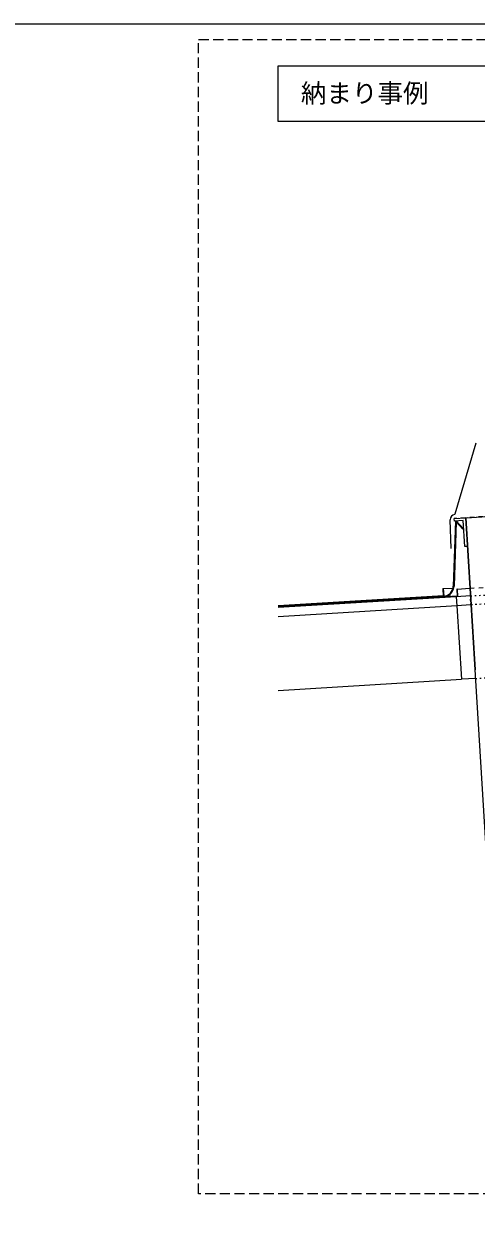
# Model space of a CAD drawing. Units: millimetres, scale not verified. Extents: x 140 to 2970, y -2076 to 1999.
# Drawn here: x 1177 to 1778, y 418 to 1999 of the extents above; entities that cross this region are included whole.
import ezdxf
from ezdxf.enums import TextEntityAlignment as Align

# ---------------------------------------------------------------- set-up
doc = ezdxf.new("R2010")
doc.units = ezdxf.units.MM
doc.header["$LTSCALE"] = 7
for name, pattern in [('USER1', [1.66656, 0.83312, -0.83344]), ('USER2', [2.7777, 1.94428, -0.83342]), ('USER3', [0.83312, 0.2777, -0.55542])]:
    doc.linetypes.add(name, pattern=pattern)
doc.layers.add('0-0_0', color=4, linetype='Continuous', lineweight=18)
doc.layers.add('0-5___', color=4, linetype='Continuous', lineweight=18)
doc.styles.add('ＭＳ ゴシック', font='')
doc.styles.get('ＭＳ ゴシック').set_extended_font_data('MS Gothic')

msp = doc.modelspace()

# ---------------------------------------------------------------- linework, layer by layer
at = {"layer": '0-0_0', "color": 2}
for p, q in [((1750.201, 1346.981), (1778.231, 1441.605)), ((1750.201, 1346.981), (1778.231, 1441.605)), ((1744.966, 1300.852), (1743.731, 1339.073))]:
    msp.add_line(p, q, dxfattribs=at)
at = {"layer": '0-0_0'}
for p, q in [((1764.413, 1341.839), (2295.92, 1374.341)), ((1764.413, 1341.839), (1776.769, 1139.773)), ((1801.042, 742.952), (1764.413, 1341.833))]:
    msp.add_line(p, q, dxfattribs=at)
msp.add_lwpolyline([(1766.738, 1303.81), (1763.156, 1303.591), (1761.039, 1338.197), (1749.218, 1337.474), (1749.009, 1340.897), (1764.413, 1341.839)], close=True, dxfattribs=at)
at = {"layer": '0-0_0', "color": 2}
for centre, radius, start, end in [((1750.922, 1339.305), 7.194, 101.22181, 181.85044), ((1749.349, 1347.234), 0.889, 281.22181, 343.49933), ((1749.349, 1347.234), 0.889, 281.22181, 343.49933)]:
    msp.add_arc(centre, radius, start, end, dxfattribs=at)
at = {"layer": '0-5___', "linetype": 'USER1'}
for p, q in [((1748.87, 1340.888), (2311.184, 1375.274)), ((2311.045, 1375.266), (1749.009, 1340.897)), ((1769.843, 1248.104), (2301.435, 1280.618))]:
    msp.add_line(p, q, dxfattribs=at)
at = {"layer": '0-5___'}
for p, q in [((1750.636, 1337.561), (1747.724, 1250.969)), ((1751.59, 1336.191), (1748.723, 1250.935)), ((1750.636, 1337.561), (1751.634, 1337.622)), ((1751.59, 1336.191), (1760.46, 1326.527)), ((1751.634, 1337.622), (1761.197, 1327.203)), ((1761.197, 1327.203), (1760.534, 1326.454)), ((1734.418, 1237.977), (1515.112, 1224.564)), ((1752.837, 1237.501), (1515.112, 1222.961)), ((1735.053, 1237.415), (1515.112, 1223.963)), ((1753.472, 1236.939), (1515.112, 1222.36)), ((1751.787, 1236.771), (1515.112, 1222.295)), ((1636.902, 1231.421), (1743.703, 1237.952)), ((1636.963, 1230.423), (1743.764, 1236.954)), ((1743.809, 1236.283), (1721.85, 1234.94)), ((1734.434, 1247.541), (1733.835, 1247.505)), ((1733.835, 1247.505), (1734.418, 1237.977)), ((1734.434, 1247.541), (1747.44, 1248.359)), ((1734.434, 1247.541), (1735.053, 1237.415)), ((1743.703, 1237.952), (1743.764, 1236.954)), ((1770.466, 1237.913), (1751.787, 1236.771)), ((1751.787, 1236.771), (1752.52, 1224.793)), ((1752.853, 1247.065), (1752.254, 1247.028)), ((1752.254, 1247.028), (1752.837, 1237.501)), ((1752.853, 1247.065), (1769.843, 1248.104)), ((1752.853, 1247.065), (1753.472, 1236.939)), ((1752.52, 1224.793), (1515.112, 1210.273)), ((1636.902, 1231.421), (1636.963, 1230.423)), ((1771.199, 1225.936), (1752.52, 1224.793)), ((1752.52, 1224.793), (1758.502, 1126.976)), ((1515.112, 1112.09), (1758.502, 1126.976)), ((1777.181, 1128.119), (1758.502, 1126.976))]:
    msp.add_line(p, q, dxfattribs=at)
at = {"layer": '0-5___', "linetype": 'USER3'}
msp.add_line((1777.181, 1128.119), (2308.774, 1160.632), dxfattribs=at)
at = {"layer": '0-5___', "color": 3}
msp.add_lwpolyline([(140.268, -2076.212), (140.268, 1998.788), (2970.268, 1998.788), (2970.268, -2076.212)], close=True, dxfattribs=at)
at = {"layer": '0-5___', "color": 6, "linetype": 'USER2'}
msp.add_lwpolyline([(1409.112, 1977.919), (2948.112, 1977.919), (2948.112, 442.919), (1409.112, 442.919)], close=True, dxfattribs=at)
at = {"layer": '0-5___'}
msp.add_lwpolyline([(1515.112, 1942.919), (1798.112, 1942.919), (1798.112, 1868.919), (1515.112, 1868.919)], close=True, dxfattribs=at)
at = {"layer": '0-5___', "linetype": 'USER3'}
msp.add_lwpolyline([(1770.466, 1237.913), (2302.059, 1270.427), (2302.791, 1258.449), (1771.199, 1225.936)], close=True, dxfattribs=at)
at = {"layer": '0-5___'}
for radius, start in [(13.784, 274.62305), (14.784, 294.72227)]:
    msp.add_arc((1733.942, 1251.162), radius, start, 359.1976, dxfattribs=at)

# ---------------------------------------------------------------- texts
at = {"layer": '0-5___', "color": 7, "style": 'ＭＳ ゴシック'}
msp.add_text('納まり事例', height=24.89, dxfattribs=at).set_placement((1545.112, 1886.53), align=Align.BOTTOM_LEFT)

doc.saveas('drawing.dxf')
